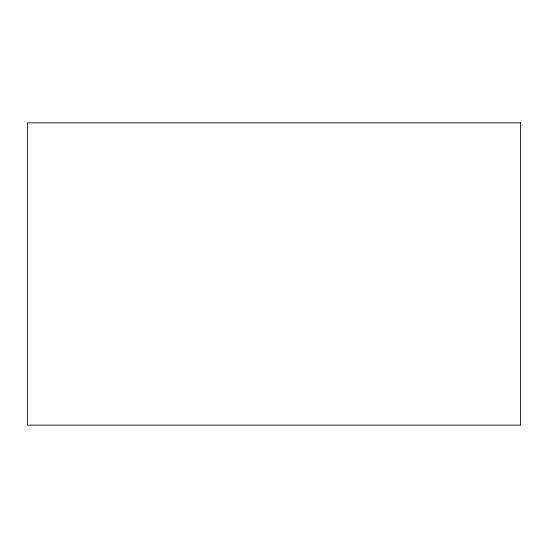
<?xml version="1.0" encoding="UTF-8"?>
<svg xmlns="http://www.w3.org/2000/svg" width="548" height="548" viewBox="0 0 548 548"><rect width="100%" height="100%" fill="white"/><g stroke="black" fill="none" stroke-linecap="round" stroke-linejoin="round"><path stroke-width="0.82" d="M520.6 122.855L27.4 122.855L27.4 425.145L520.6 425.145L520.6 122.855"/></g></svg>
